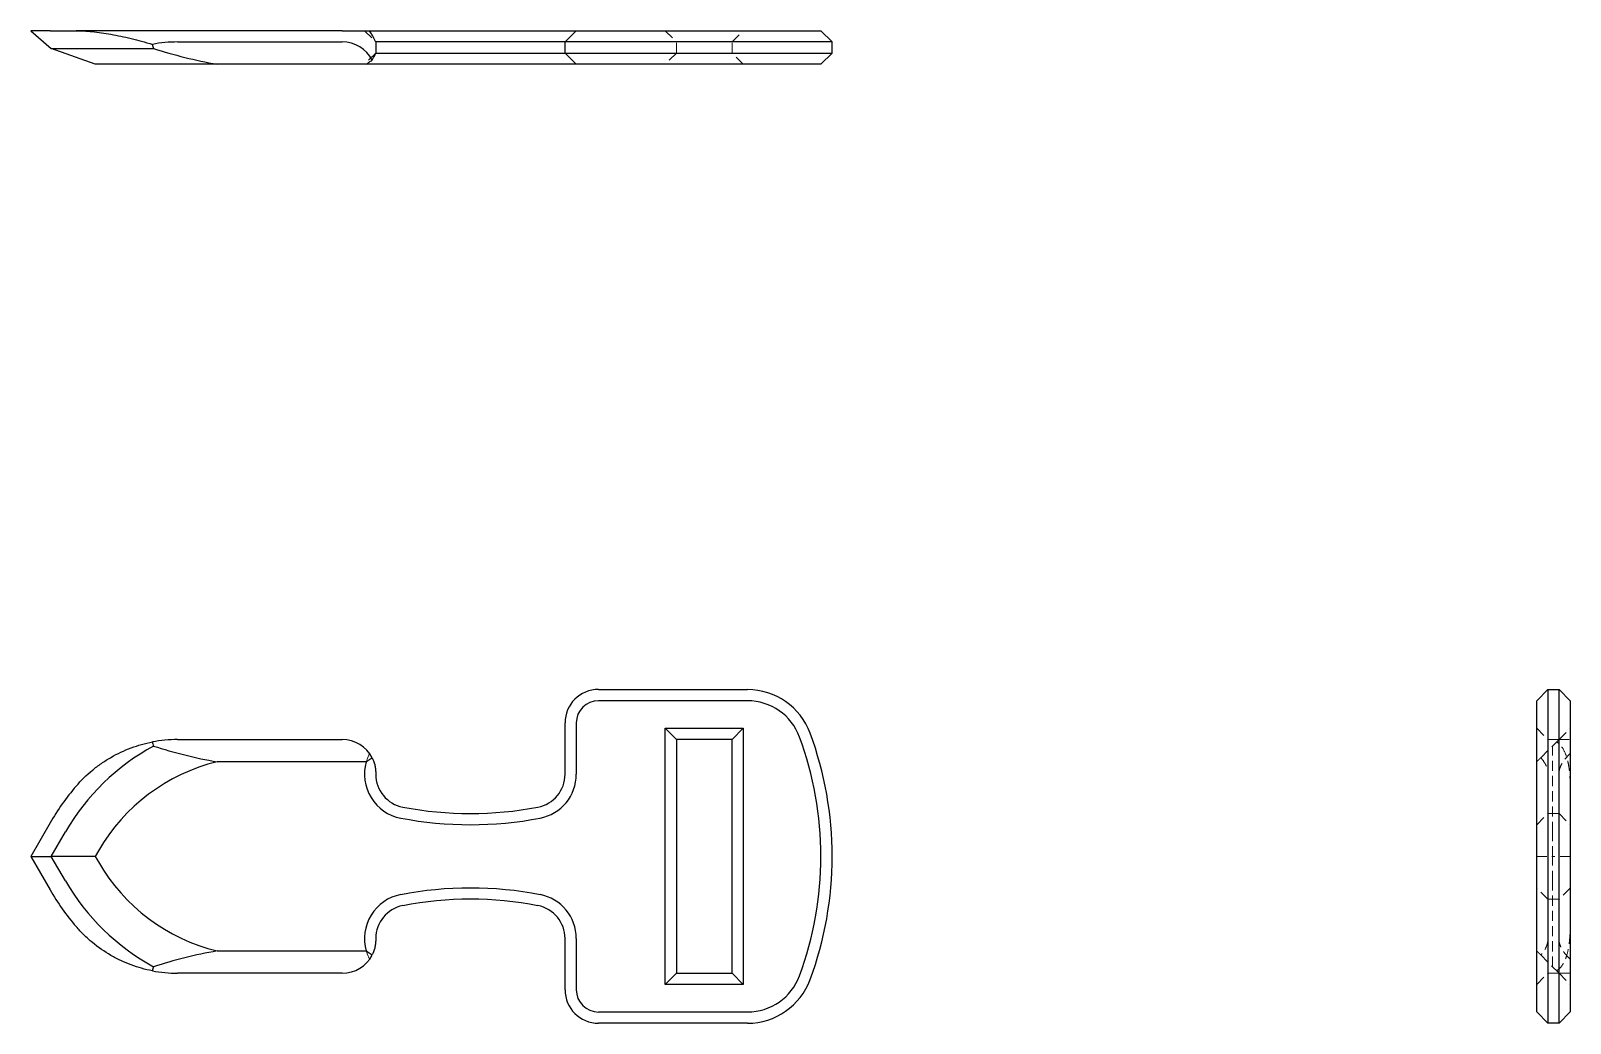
# Model space of a CAD drawing. Header units: millimetres. Extents: x 33 to 225, y 36 to 160.
import ezdxf

# ---------------------------------------------------------------- set-up
doc = ezdxf.new("R2010")
doc.units = ezdxf.units.MM
doc.linetypes.add('HIDDEN', pattern=[1.905, 1.27, -0.635])

msp = doc.modelspace()

# ---------------------------------------------------------------- linework, layer by layer
at = {"color": 7, "linetype": 'Continuous', "lineweight": 25}
for p, q in [((33, 160.09), (35.56, 157.88)), ((35.41, 160.09), (33, 160.09)), ((35.41, 160.09), (38.66, 160.09)), ((51.32, 160.09), (38.66, 160.09)), ((71.87, 160.09), (51.32, 160.09)), ((71.87, 160.09), (75.27, 160.09)), ((75.27, 160.09), (79.16, 160.09)), ((79.16, 160.09), (96.55, 160.09)), ((96.55, 160.09), (101.07, 160.09)), ((101.07, 160.09), (99.67, 158.69)), ((101.07, 160.09), (103.84, 160.09)), ((103.84, 160.09), (122.43, 160.09)), ((122.43, 160.09), (128.94, 160.09)), ((128.94, 160.09), (131.6, 160.09)), ((133, 158.69), (131.6, 160.09)), ((35.56, 157.88), (37.32, 157.88)), ((41.03, 155.91), (35.56, 157.88)), ((37.32, 157.88), (48.31, 157.88)), ((51.32, 158.69), (71.87, 158.69)), ((76.04, 158.69), (76.04, 157.31)), ((79.43, 158.69), (76.04, 158.69)), ((96.28, 158.69), (79.43, 158.69)), ((99.67, 158.69), (96.28, 158.69)), ((103.84, 158.69), (99.67, 158.69)), ((99.67, 157.31), (99.67, 158.69)), ((122.43, 158.69), (103.84, 158.69)), ((130.25, 158.69), (122.43, 158.69)), ((133, 158.69), (130.25, 158.69)), ((133, 157.31), (133, 158.69)), ((41.43, 155.91), (41.03, 155.91)), ((56.25, 155.91), (41.43, 155.91)), ((74.87, 155.91), (56.25, 155.91)), ((79.16, 155.91), (74.87, 155.91)), ((76.04, 157.31), (79.43, 157.31)), ((96.55, 155.91), (79.16, 155.91)), ((79.43, 157.31), (96.28, 157.31)), ((96.28, 157.31), (99.67, 157.31)), ((101.07, 155.91), (96.55, 155.91)), ((99.67, 157.31), (103.84, 157.31)), ((99.67, 157.31), (101.07, 155.91)), ((103.84, 155.91), (101.07, 155.91)), ((103.84, 157.31), (122.43, 157.31)), ((122.43, 155.91), (103.84, 155.91)), ((122.43, 157.31), (130.25, 157.31)), ((128.94, 155.91), (122.43, 155.91)), ((131.6, 155.91), (128.94, 155.91)), ((130.25, 157.31), (133, 157.31)), ((131.6, 155.91), (133, 157.31)), ((103.84, 77.83), (122.43, 77.83)), ((222.31, 77.83), (220.91, 76.43)), ((222.31, 77.83), (222.31, 72.38)), ((222.31, 77.83), (223.69, 77.83)), ((223.69, 72.38), (223.69, 77.83)), ((223.69, 77.83), (225.09, 76.43)), ((122.43, 76.43), (103.84, 76.43)), ((220.91, 71.9), (220.91, 76.43)), ((225.09, 76.43), (225.09, 71.9)), ((99.67, 67.25), (99.67, 73.66)), ((101.07, 73.66), (101.07, 67.25)), ((51.32, 71.59), (71.87, 71.59)), ((112.16, 72.99), (121.91, 72.99)), ((112.16, 41.01), (112.16, 72.99)), ((113.56, 71.59), (112.16, 72.99)), ((113.56, 71.59), (113.56, 42.41)), ((120.51, 71.59), (113.56, 71.59)), ((121.91, 72.99), (120.51, 71.59)), ((120.51, 42.41), (120.51, 71.59)), ((121.91, 72.99), (121.91, 41.01)), ((220.91, 42.1), (220.91, 71.9)), ((222.31, 72.38), (222.31, 41.62)), ((223.69, 41.62), (223.69, 72.38)), ((225.09, 71.9), (225.09, 42.1)), ((74.87, 68.81), (56.25, 68.81)), ((35.41, 61.17), (33, 57)), ((35.56, 57), (37.32, 60.06)), ((41.43, 57.69), (41.03, 57)), ((33, 57), (35.56, 57)), ((33, 57), (35.41, 52.83)), ((37.32, 53.94), (35.56, 57)), ((41.03, 57), (35.56, 57)), ((41.03, 57), (41.43, 56.31)), ((99.67, 40.34), (99.67, 46.75)), ((101.07, 46.75), (101.07, 40.34)), ((56.25, 45.19), (74.87, 45.19)), ((71.87, 42.41), (51.32, 42.41)), ((113.56, 42.41), (112.16, 41.01)), ((113.56, 42.41), (120.51, 42.41)), ((121.91, 41.01), (120.51, 42.41)), ((121.91, 41.01), (112.16, 41.01)), ((220.91, 37.57), (220.91, 42.1)), ((222.31, 41.62), (222.31, 36.17)), ((223.69, 36.17), (223.69, 41.62)), ((225.09, 42.1), (225.09, 37.57)), ((103.84, 37.57), (122.43, 37.57)), ((220.91, 37.57), (222.31, 36.17)), ((223.69, 36.17), (225.09, 37.57)), ((122.43, 36.17), (103.84, 36.17)), ((223.69, 36.17), (222.31, 36.17))]:
    msp.add_line(p, q, dxfattribs=at)
at = {"color": 7, "linetype": 'HIDDEN', "lineweight": 18}
for p, q in [((74.64, 160.09), (76.04, 158.69)), ((112.16, 160.09), (113.56, 158.69)), ((120.51, 158.69), (121.91, 160.09)), ((113.56, 157.31), (113.56, 158.69)), ((120.51, 157.31), (120.51, 158.69)), ((76.04, 157.31), (74.64, 155.91)), ((113.56, 157.31), (112.16, 155.91)), ((121.91, 155.91), (120.51, 157.31)), ((220.91, 72.99), (222.31, 71.59)), ((223.69, 71.59), (221.41, 69.31)), ((222.31, 71.59), (223.69, 71.59)), ((223.69, 71.59), (225.09, 72.99)), ((223.69, 71.59), (225.09, 71.59)), ((222.88, 60.06), (222.88, 70.78)), ((220.91, 60.95), (222.31, 62.35)), ((222.31, 62.35), (223.69, 62.35)), ((223.69, 62.35), (225.09, 60.95)), ((222.88, 57), (222.88, 60.06)), ((220.91, 57), (222.88, 57)), ((222.88, 53.94), (222.88, 57)), ((225.09, 57), (222.88, 57)), ((222.88, 43.22), (222.88, 53.94)), ((222.31, 51.65), (220.91, 53.05)), ((225.09, 53.05), (223.69, 51.65)), ((223.69, 51.65), (222.31, 51.65)), ((221.41, 44.69), (223.69, 42.41)), ((220.91, 41.01), (222.31, 42.41)), ((222.31, 42.41), (223.69, 42.41)), ((223.69, 42.41), (225.09, 41.01)), ((225.09, 42.41), (223.69, 42.41))]:
    msp.add_line(p, q, dxfattribs=at)
at = {"color": 7, "linetype": 'HIDDEN', "lineweight": 18, "flags": 128}
for points in [[(75.27, 69.83), (74.98, 69.15), (74.87, 68.81)], [(74.87, 45.19), (74.98, 44.85), (75.27, 44.17)]]:
    msp.add_lwpolyline(points, dxfattribs=at)
at = {"color": 7, "linetype": 'Continuous', "lineweight": 25}
for centre, radius, start, end in [((51.32, 142.02), 16.67, 90, 100.8693), ((71.87, 154.51), 4.18, 27.1091, 90), ((103.84, 73.66), 4.18, 90, 180), ((122.43, 69.5), 8.33, 20.2522, 90), ((103.84, 73.66), 2.78, 90, 180), ((122.43, 69.5), 6.93, 20.2522, 90), ((51.32, 54.92), 16.67, 90, 100.8693), ((71.87, 67.41), 4.18, 27.1091, 90), ((88.56, 57), 43.04, 339.7478, 20.2522), ((88.56, 57), 44.44, 339.7478, 20.2522), ((61.87, 45.89), 28.34, 118.5888, 150), ((61.87, 45.89), 23.6, 103.7648, 150), ((80.22, 67.25), 5.58, 163.7922, 259.0723), ((80.22, 67.25), 4.18, 180, 259.0723), ((95.49, 67.25), 4.18, 280.9277, 0), ((95.49, 67.25), 5.58, 280.9277, 0), ((61.87, 45.89), 30.56, 139.4282, 150), ((87.86, 106.79), 45.84, 259.0723, 280.9277), ((87.86, 106.79), 44.44, 259.0723, 280.9277), ((61.87, 68.11), 23.6, 210, 256.2352), ((61.87, 68.11), 28.34, 210, 241.4112), ((61.87, 68.11), 30.56, 210, 220.5718), ((80.22, 46.75), 5.58, 100.9277, 196.2078), ((87.86, 7.21), 45.84, 79.0723, 100.9277), ((95.49, 46.75), 5.58, 0, 79.0723), ((80.22, 46.75), 4.18, 100.9277, 180), ((87.86, 7.21), 44.44, 79.0723, 100.9277), ((95.49, 46.75), 4.18, 0, 79.0723), ((71.87, 46.59), 4.18, 270, 332.8909), ((51.32, 59.08), 16.67, 259.1307, 270), ((103.84, 40.34), 4.18, 180, 270), ((103.84, 40.34), 2.78, 180, 270), ((122.43, 44.5), 6.93, 270, 339.7478), ((122.43, 44.5), 8.33, 270, 339.7478)]:
    msp.add_arc(centre, radius, start, end, dxfattribs=at)
for points, knots in [([(38.66, 160.09), (39.28, 160.09), (39.96, 160.05), (41.04, 159.94), (41.42, 159.9), (42.19, 159.79), (42.59, 159.72), (43.81, 159.51), (44.66, 159.33), (45.95, 159.01), (46.39, 158.9), (47.28, 158.66), (47.72, 158.53), (48.17, 158.39)], [0, 0, 0, 0, 0.25, 0.25, 0.375, 0.375, 0.5, 0.5, 0.75, 0.75, 0.875, 0.875, 1, 1, 1, 1]), ([(76.04, 158.69), (76.04, 158.7), (76.02, 158.76), (75.94, 158.93), (75.88, 159.05), (75.74, 159.31), (75.66, 159.45), (75.48, 159.76), (75.38, 159.92), (75.27, 160.09)], [0, 0, 0, 0, 0.25, 0.25, 0.5, 0.5, 0.75, 0.75, 1, 1, 1, 1]), ([(48.31, 157.88), (49.59, 157.47), (50.89, 157.1), (53.54, 156.43), (54.88, 156.14), (56.25, 155.91)], [0, 0, 0, 0, 0.5, 0.5, 1, 1, 1, 1]), ([(74.87, 155.91), (74.98, 156), (75.22, 156.17), (75.46, 156.33), (75.59, 156.41)], [0, 0, 0, 0, 0.508908, 1, 1, 1, 1]), ([(75.59, 156.41), (75.72, 156.64), (75.83, 156.85), (75.95, 157.1), (75.99, 157.17), (76.03, 157.27), (76.04, 157.3), (76.04, 157.31)], [0, 0, 0, 0, 0.5, 0.5, 0.75, 0.75, 1, 1, 1, 1]), ([(38.66, 65.76), (39.28, 66.49), (39.96, 67.15), (41.04, 68.05), (41.42, 68.34), (42.19, 68.87), (42.59, 69.13), (43.81, 69.83), (44.66, 70.23), (45.95, 70.71), (46.39, 70.85), (47.28, 71.1), (47.72, 71.2), (48.17, 71.29)], [0, 0, 0, 0, 0.25, 0.25, 0.375, 0.375, 0.5, 0.5, 0.75, 0.75, 0.875, 0.875, 1, 1, 1, 1]), ([(48.31, 70.78), (49.59, 70.37), (50.89, 70), (53.54, 69.33), (54.88, 69.04), (56.25, 68.81)], [0, 0, 0, 0, 0.5, 0.5, 1, 1, 1, 1]), ([(74.87, 68.81), (74.98, 68.9), (75.22, 69.07), (75.46, 69.23), (75.59, 69.31)], [0, 0, 0, 0, 0.508908, 1, 1, 1, 1]), ([(75.59, 69.31), (75.72, 69.06), (75.83, 68.78), (75.95, 68.3), (75.99, 68.13), (76.03, 67.78), (76.04, 67.6), (76.04, 67.41)], [0, 0, 0, 0, 0.5, 0.5, 0.75, 0.75, 1, 1, 1, 1]), ([(48.17, 42.71), (47.27, 42.88), (46.39, 43.13), (45.1, 43.61), (44.67, 43.79), (43.83, 44.18), (43.41, 44.4), (42.18, 45.11), (41.41, 45.64), (40.32, 46.54), (39.97, 46.86), (39.3, 47.52), (38.97, 47.87), (38.66, 48.24)], [0, 0, 0, 0, 0.25, 0.25, 0.375, 0.375, 0.5, 0.5, 0.75, 0.75, 0.875, 0.875, 1, 1, 1, 1]), ([(76.04, 46.59), (76.04, 46.4), (76.03, 46.22), (75.99, 45.87), (75.95, 45.7), (75.83, 45.23), (75.72, 44.94), (75.59, 44.69)], [0, 0, 0, 0, 0.25, 0.25, 0.5, 0.5, 1, 1, 1, 1]), ([(56.25, 45.19), (54.88, 44.96), (53.54, 44.67), (50.89, 44), (49.59, 43.63), (48.31, 43.22)], [0, 0, 0, 0, 0.5, 0.5, 1, 1, 1, 1]), ([(75.59, 44.69), (75.51, 44.74), (75.34, 44.85), (75.1, 45.01), (74.95, 45.13), (74.87, 45.19)], [0, 0, 0, 0, 0.325448, 0.658717, 1, 1, 1, 1])]:
    msp.add_open_spline(points, degree=3, knots=knots, dxfattribs=at)
for points in [[(48.17, 158.39), (48.22, 158.22), (48.26, 158.05), (48.31, 157.88)], [(48.17, 71.29), (48.22, 71.12), (48.26, 70.95), (48.31, 70.78)], [(76.04, 67.41), (76.04, 67.36), (76.04, 67.31), (76.04, 67.25)], [(76.04, 46.75), (76.04, 46.69), (76.04, 46.64), (76.04, 46.59)], [(48.31, 43.22), (48.26, 43.05), (48.22, 42.88), (48.17, 42.71)]]:
    msp.add_open_spline(points, degree=3, dxfattribs=at)
at = {"color": 7, "linetype": 'HIDDEN', "lineweight": 18}
for points, knots in [([(225.09, 65.76), (225.09, 66.49), (225.05, 67.15), (224.94, 68.05), (224.9, 68.34), (224.79, 68.87), (224.72, 69.13), (224.51, 69.83), (224.33, 70.23), (224.01, 70.71), (223.9, 70.85), (223.66, 71.1), (223.53, 71.2), (223.39, 71.29)], [0, 0, 0, 0, 0.25, 0.25, 0.375, 0.375, 0.5, 0.5, 0.75, 0.75, 0.875, 0.875, 1, 1, 1, 1]), ([(220.91, 68.81), (221, 68.9), (221.17, 69.07), (221.33, 69.23), (221.41, 69.31)], [0, 0, 0, 0, 0.508908, 1, 1, 1, 1]), ([(221.41, 69.31), (221.64, 69.06), (221.85, 68.78), (222.1, 68.3), (222.17, 68.13), (222.27, 67.78), (222.3, 67.6), (222.31, 67.41)], [0, 0, 0, 0, 0.5, 0.5, 0.75, 0.75, 1, 1, 1, 1]), ([(223.69, 67.41), (223.7, 67.66), (223.76, 67.9), (223.93, 68.37), (224.05, 68.58), (224.31, 68.98), (224.45, 69.17), (224.76, 69.51), (224.92, 69.68), (225.09, 69.83)], [0, 0, 0, 0, 0.25, 0.25, 0.5, 0.5, 0.75, 0.75, 1, 1, 1, 1]), ([(223.39, 42.71), (223.66, 42.88), (223.91, 43.13), (224.22, 43.61), (224.32, 43.79), (224.5, 44.18), (224.58, 44.4), (224.8, 45.11), (224.91, 45.64), (225.01, 46.54), (225.04, 46.86), (225.08, 47.52), (225.09, 47.87), (225.09, 48.24)], [0, 0, 0, 0, 0.25, 0.25, 0.375, 0.375, 0.5, 0.5, 0.75, 0.75, 0.875, 0.875, 1, 1, 1, 1]), ([(222.31, 46.59), (222.3, 46.4), (222.27, 46.22), (222.17, 45.87), (222.1, 45.7), (221.85, 45.23), (221.64, 44.94), (221.41, 44.69)], [0, 0, 0, 0, 0.25, 0.25, 0.5, 0.5, 1, 1, 1, 1]), ([(225.09, 44.17), (224.92, 44.32), (224.76, 44.48), (224.46, 44.83), (224.31, 45.01), (224.05, 45.41), (223.93, 45.63), (223.8, 45.97), (223.76, 46.09), (223.71, 46.34), (223.7, 46.46), (223.69, 46.59)], [0, 0, 0, 0, 0.25, 0.25, 0.5, 0.5, 0.75, 0.75, 0.875, 0.875, 1, 1, 1, 1]), ([(221.41, 44.69), (221.36, 44.74), (221.25, 44.85), (221.09, 45.01), (220.97, 45.13), (220.91, 45.19)], [0, 0, 0, 0, 0.325448, 0.658717, 1, 1, 1, 1])]:
    msp.add_open_spline(points, degree=3, knots=knots, dxfattribs=at)

doc.saveas('drawing.dxf')
